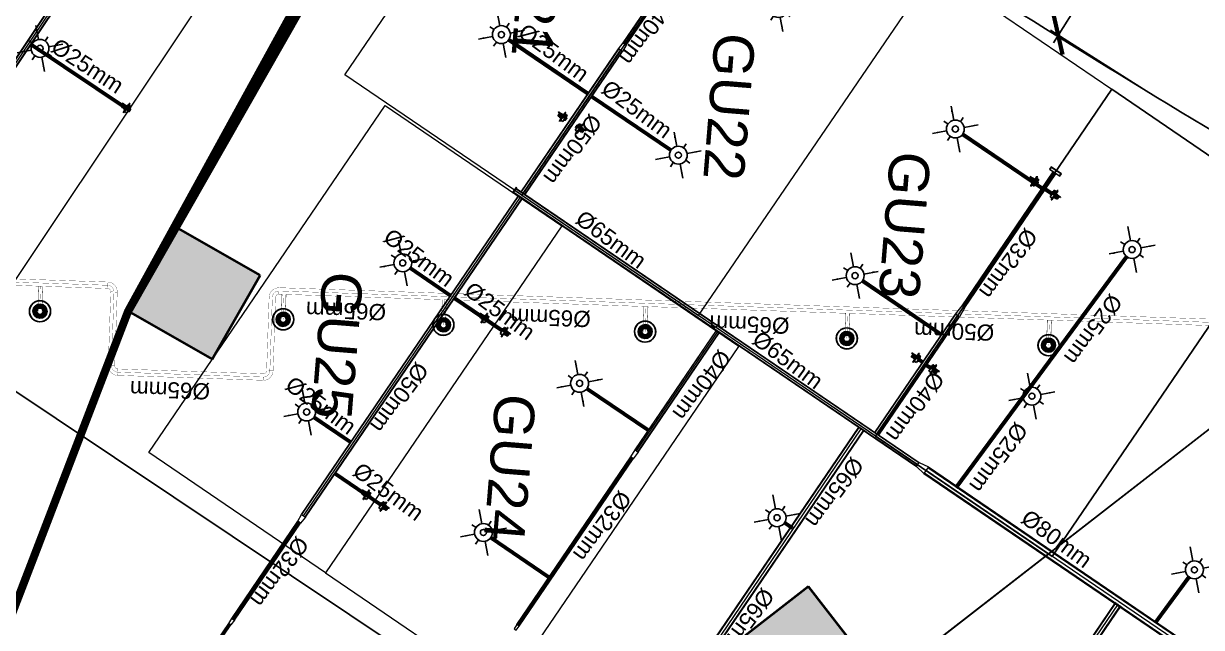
# Model space of a CAD drawing. Header units: inches. Extents: x 257070 to 799932, y -17980 to 269260.
# Drawn here: x 346258 to 360849, y 170587 to 178067 of the extents above; entities that cross this region are included whole.
import ezdxf

# ---------------------------------------------------------------- set-up
doc = ezdxf.new("R2010")
doc.units = ezdxf.units.IN
doc.header["$MEASUREMENT"] = 0
doc.header["$PDMODE"] = 99
doc.header["$PDSIZE"] = 100
for name, color, linetype, lineweight in [('0-AES-DIM', 7, 'Continuous', 5), ('0-AES-F-SPRINKLER PIPE', 10, 'Continuous', 15), ('0-aes-FF-Sprinkler Header', 5, 'Continuous', 0), ('07--DIM-2', 2, 'Continuous', 25), ('E--CONCRETE-4', 4, 'Continuous', 40), ('E--CONCRETE-SHADE', 253, 'Continuous', 20)]:
    doc.layers.add(name, color=color, linetype=linetype, lineweight=lineweight)
for name, color, linetype in [('0-AES-F-SPRINKLER', 10, 'Continuous'), ('0-aes-ff Nozzel', 30, 'Continuous'), ('0-aes-water curtan pipe', 200, 'Continuous'), ('basement1_AP$0$A-_ROAD----_E-_-', 2, 'Continuous'), ('RETAIL', 40, 'Continuous'), ('ROAD', 8, 'Continuous')]:
    doc.layers.add(name, color=color, linetype=linetype)
doc.layers.add('CORE - G', color=7, linetype='Continuous', lineweight=9, true_color=0xf4e08b)
doc.styles.get("Standard").update_dxf_attribs({"font": 'arial.ttf'})
doc.styles.add('TEXT style 75', font='ARIALN.TTF')
doc.dimstyles.new('75', dxfattribs={"dimscale": 1.5, "dimtxt": 200, "dimasz": 113, "dimexe": 113, "dimexo": 0, "dimgap": 25, "dimtad": 0, "dimdec": 0, "dimrnd": 5, "dimzin": 0, "dimdsep": 46, "dimtxsty": 'TEXT style 75', "dimblk": 'ARCHTICK', "dimcen": 0.09, "dimdle": 113, "dimclrd": 8, "dimclre": 8, "dimclrt": 256, "dimadec": 0, "dimazin": 0, "dimtfac": 1, "dimtdec": 0, "dimtofl": 0, "dimtmove": 1, "dimatfit": 3, "dimldrblk": 'OPEN90', "dimfxl": 0, "dimtolj": 1, "dimtzin": 0, "dimarcsym": 0})
doc.dimstyles.new('ISO-25', dxfattribs={"dimtxt": 2.5, "dimasz": 2.5, "dimexe": 1.25, "dimexo": 0.625, "dimtad": 1, "dimtxsty": 'Standard', "dimcen": 2.5, "dimadec": 0, "dimazin": 0, "dimtfac": 1, "dimtmove": 0, "dimatfit": 3, "dimfxl": 1, "dimarcsym": 0})

# ---------------------------------------------------------------- blocks, each defined once
blk = doc.blocks.new('_ArchTick')
at = {"color": 0, "linetype": 'ByBlock', "const_width": 0.15}
blk.add_lwpolyline([(-0.5, -0.5), (0.5, 0.5)], dxfattribs=at)
blk = doc.blocks.new('*D262')
at = {"layer": '07--DIM-2', "color": 251, "lineweight": -2, "ltscale": 1000, "transparency": 16777216}
for p, q in [((362336, 183080), (361016, 180993)), ((363331, 182317), (362180, 183045)), ((359014, 177828), (360334, 179915)), ((360129, 177256), (358979, 177984))]:
    blk.add_line(p, q, dxfattribs=at)
at = {"layer": 'DEFPOINTS', "color": 0, "ltscale": 1000, "transparency": 16777216}
for p in [(362276, 182984), (363331, 182317, 0), (360129, 177256, 0)]:
    blk.add_point(p, dxfattribs=at)
at = {"layer": '07--DIM-2', "color": 251, "lineweight": -2, "ltscale": 1000, "transparency": 16777216, "xscale": 350, "yscale": 350, "zscale": 350}
for p, rotation in [((362276, 182984), 57.68127634210262), ((359074, 177924), 237.6812763421026)]:
    blk.add_blockref('_ArchTick', p, dxfattribs=dict(at, rotation=rotation))
at = {"layer": '07--DIM-2', "ltscale": 1000, "transparency": 16777216, "insert": (360675, 180454), "char_height": 500, "attachment_point": 5, "rotation": 240, "style": 'TEXT style 75'}
blk.add_mtext('\\A1;6000', dxfattribs=at)
blk = doc.blocks.new('_Open90')
at = {"color": 0, "linetype": 'ByBlock', "lineweight": -2}
for p, q in [((-0.5, 0.5), (0, 0)), ((0, 0), (-1, 0)), ((0, 0), (-0.5, -0.5))]:
    blk.add_line(p, q, dxfattribs=at)
blk = doc.blocks.new('A$C3CA070F1')
at = {"layer": '0-AES-F-SPRINKLER'}
h = blk.add_hatch(dxfattribs=at)
h.set_pattern_fill('ANSI31', color=3, scale=0.196883, angle=-34.2335, style=0)
h.set_pattern_definition([(100.766483, (49937.1607, 174049.7081), (1.474466316, 0.280375668), [])])
edge = h.paths.add_edge_path()
edge.add_line((-1, 85), (-1, 84))
edge.add_line((-1, 84), (-6, 84))
edge.add_ellipse((-7, 82), major_axis=(-1.42, -0.27), ratio=1, start_angle=257, end_angle=315)
edge.add_line((-8, 83), (-15, 72))
edge.add_ellipse((-12, 70), major_axis=(-4.25, -0.81), ratio=1, start_angle=-45, end_angle=45)
edge.add_line((-14, 66), (14, 47))
edge.add_line((14, 47), (13, 46))
edge.add_line((13, 46), (-15, 65))
edge.add_ellipse((-12, 70), major_axis=(-5.52, -1.05), ratio=1, start_angle=-45, end_angle=45, ccw=False)
edge.add_line((-16, 73), (-9, 84))
edge.add_ellipse((-7, 82), major_axis=(-2.69, -0.51), ratio=1, start_angle=257, end_angle=315, ccw=False)
edge.add_line((-6, 85), (-1, 85))
h = blk.add_hatch(dxfattribs=at)
h.set_pattern_fill('ANSI31', color=3, scale=0.196883, angle=-124.2335, style=0)
h.set_pattern_definition([(190.766483, (49937.1607, 174049.7081), (-0.280375668, 1.474466316), [])])
edge = h.paths.add_edge_path()
edge.add_line((-1, 54), (7, 48))
edge.add_line((7, 48), (8, 49))
edge.add_line((8, 49), (0, 55))
edge.add_ellipse((-2, 52), major_axis=(-0.69, 3.63), ratio=1, start_angle=315, end_angle=405)
edge.add_line((-6, 54), (-14, 41))
edge.add_ellipse((-11, 39), major_axis=(-0.69, 3.63), ratio=1, start_angle=45, end_angle=135)
edge.add_line((-13, 36), (-9, 33))
edge.add_ellipse((-10, 32), major_axis=(-0.27, 1.42), ratio=1, start_angle=225, end_angle=315, ccw=False)
edge.add_line((-9, 31), (-10, 30))
edge.add_line((-10, 30), (-8, 29))
edge.add_line((-8, 29), (-7, 30))
edge.add_ellipse((-10, 32), major_axis=(-3.3, -0.63), ratio=1, start_angle=135, end_angle=225)
edge.add_line((-8, 35), (-12, 38))
edge.add_ellipse((-11, 39), major_axis=(-1.75, -0.33), ratio=1, start_angle=-45, end_angle=45, ccw=False)
edge.add_line((-13, 40), (-4, 53))
edge.add_ellipse((-2, 52), major_axis=(-1.75, -0.33), ratio=1, start_angle=225, end_angle=315, ccw=False)
at = {"layer": '0-AES-F-SPRINKLER', "color": 3}
for p, q in [((-98, 39), (-97, 43)), ((-98, 38), (-98, 39)), ((-98, 39), (-98, 39)), ((-98, 39), (-98, 39)), ((-98, 37), (-98, 38)), ((-98, 38), (-98, 38)), ((-98, 38), (-98, 38)), ((-98, 38), (-98, 38)), ((-98, 38), (-98, 38)), ((-98, 38), (-98, 38)), ((-98, 38), (-98, 38)), ((-98, 38), (-98, 38)), ((-98, 38), (-98, 38)), ((-98, 38), (-98, 38)), ((-96, 37), (-98, 37)), ((-98, 37), (-98, 37)), ((-98, 37), (-98, 37)), ((-98, 37), (-98, 37)), ((-98, 37), (-98, 37)), ((-98, 37), (-98, 37)), ((-98, 37), (-98, 37)), ((-98, 37), (-98, 37)), ((-98, 37), (-98, 37)), ((-98, 37), (-98, 37)), ((-98, 37), (-98, 37)), ((-98, 37), (-98, 37)), ((-98, 37), (-98, 37)), ((-98, 37), (-98, 37)), ((-98, 37), (-98, 37)), ((-98, 37), (-98, 37)), ((-98, 37), (-98, 37)), ((-97, 37), (-98, 37)), ((-98, 37), (-98, 37)), ((-98, 37), (-98, 37)), ((-98, 37), (-98, 37)), ((-98, 37), (-98, 37)), ((-98, 37), (-98, 37)), ((-98, 37), (-98, 37)), ((-98, 37), (-98, 37)), ((-98, 37), (-98, 37)), ((-98, 37), (-98, 37)), ((-98, 37), (-98, 37)), ((-98, 37), (-98, 37)), ((-98, 37), (-98, 37)), ((-98, 37), (-98, 37)), ((-97, 45), (-79, 71)), ((-96, 40), (-97, 40)), ((-97, 40), (-97, 40)), ((-97, 40), (-97, 40)), ((-97, 40), (-97, 39)), ((-97, 39), (-97, 39)), ((-97, 39), (-97, 39)), ((-97, 39), (-97, 39)), ((-97, 39), (-97, 39)), ((-97, 39), (-97, 39)), ((-97, 39), (-97, 39)), ((-97, 39), (-97, 39)), ((-97, 39), (-97, 38)), ((-97, 38), (-97, 38)), ((-97, 38), (-97, 38)), ((-97, 38), (-97, 38)), ((-97, 38), (-97, 38)), ((-97, 38), (-97, 38)), ((-97, 38), (-97, 38)), ((-97, 38), (-97, 38)), ((-97, 38), (-97, 38)), ((-97, 38), (-97, 38)), ((-97, 38), (-97, 38)), ((-97, 38), (-97, 37)), ((-97, 37), (-97, 37)), ((-97, 37), (-97, 37)), ((-97, 37), (-97, 37)), ((-95, 46), (-96, 42)), ((-96, 42), (-96, 42)), ((-96, 42), (-96, 41)), ((-96, 41), (-96, 41)), ((-96, 41), (-96, 41)), ((-96, 41), (-96, 41)), ((-96, 41), (-96, 41)), ((-96, 41), (-96, 41)), ((-96, 41), (-96, 41)), ((-96, 41), (-96, 41)), ((-96, 41), (-96, 41)), ((-96, 41), (-96, 40)), ((-96, 40), (-96, 40)), ((-96, 40), (-96, 40)), ((-96, 40), (-96, 40)), ((-96, 40), (-96, 40)), ((-95, 37), (-96, 37)), ((-96, 37), (-96, 37)), ((-96, 37), (-96, 37)), ((-96, 37), (-96, 37)), ((-96, 37), (-96, 37)), ((-94, 38), (-95, 38)), ((-95, 38), (-95, 38)), ((-95, 38), (-95, 38)), ((-95, 38), (-95, 38)), ((-95, 38), (-95, 38)), ((-95, 38), (-95, 38)), ((-95, 38), (-95, 38)), ((-95, 38), (-95, 38)), ((-95, 38), (-95, 38)), ((-95, 38), (-95, 37)), ((-95, 37), (-95, 37)), ((-95, 37), (-95, 37)), ((-95, 37), (-95, 37)), ((-95, 37), (-95, 37)), ((-95, 37), (-95, 37)), ((-95, 37), (-95, 37)), ((-95, 37), (-95, 37)), ((-95, 37), (-95, 37)), ((-95, 37), (-95, 37)), ((-95, 37), (-95, 37)), ((-95, 37), (-95, 37)), ((-95, 37), (-95, 37)), ((-95, 37), (-95, 37)), ((-95, 37), (-95, 37)), ((-95, 37), (-95, 37)), ((-95, 37), (-95, 37)), ((-94, 88), (-93, 90)), ((-72, 73), (-94, 88)), ((-94, 43), (-94, 48)), ((-93, 43), (-94, 43)), ((-94, 43), (-94, 43)), ((-94, 43), (-94, 43)), ((-94, 43), (-94, 43)), ((-94, 43), (-94, 43)), ((-94, 43), (-94, 41)), ((-94, 43), (-94, 43)), ((-94, 43), (-94, 43)), ((-94, 43), (-94, 43)), ((-94, 43), (-94, 43)), ((-94, 43), (-94, 43)), ((-94, 43), (-94, 43)), ((-94, 43), (-94, 43)), ((-94, 43), (-94, 43)), ((-94, 43), (-94, 43)), ((-94, 43), (-94, 43)), ((-94, 43), (-94, 43)), ((-94, 41), (-94, 41)), ((-94, 41), (-94, 41)), ((-94, 41), (-94, 41)), ((-94, 41), (-94, 41)), ((-94, 41), (-94, 41)), ((-94, 41), (-94, 41)), ((-94, 41), (-94, 41)), ((-94, 41), (-94, 40)), ((-94, 40), (-94, 40)), ((-94, 40), (-94, 40)), ((-94, 40), (-94, 40)), ((-94, 40), (-94, 40)), ((-94, 40), (-94, 40)), ((-94, 40), (-94, 40)), ((-94, 40), (-94, 40)), ((-94, 40), (-94, 39)), ((-94, 39), (-94, 39)), ((-94, 39), (-94, 39)), ((-94, 39), (-94, 39)), ((-94, 39), (-94, 39)), ((-94, 39), (-94, 39)), ((-94, 39), (-94, 39)), ((-94, 39), (-94, 39)), ((-94, 39), (-94, 38)), ((-93, 90), (-59, 67)), ((-93, 47), (-93, 49)), ((-91, 47), (-93, 43)), ((-93, 46), (-93, 47)), ((-92, 46), (-93, 46)), ((-93, 46), (-93, 46)), ((-93, 46), (-93, 46)), ((-93, 46), (-93, 46)), ((-93, 46), (-93, 46)), ((-93, 46), (-93, 46)), ((-93, 46), (-93, 46)), ((-93, 46), (-93, 46)), ((-93, 46), (-93, 46)), ((-93, 46), (-93, 46)), ((-93, 46), (-93, 46)), ((-93, 46), (-93, 46)), ((-93, 46), (-93, 46)), ((-93, 46), (-93, 46)), ((-93, 46), (-93, 46)), ((-93, 46), (-93, 46)), ((-93, 46), (-93, 46)), ((-93, 46), (-93, 46)), ((-93, 46), (-93, 46)), ((-93, 46), (-93, 46)), ((-91, 42), (-93, 43)), ((-93, 43), (-93, 43)), ((-93, 43), (-93, 43)), ((-93, 43), (-93, 43)), ((-93, 43), (-93, 43)), ((-93, 43), (-93, 43)), ((-93, 43), (-93, 43)), ((-93, 43), (-93, 43)), ((-93, 43), (-93, 43)), ((-93, 43), (-93, 43)), ((-93, 43), (-93, 43)), ((-93, 43), (-93, 43)), ((-93, 43), (-93, 43)), ((-93, 43), (-93, 43)), ((-93, 43), (-93, 43)), ((-93, 43), (-93, 43)), ((-93, 43), (-93, 43)), ((-93, 43), (-93, 43)), ((-93, 43), (-93, 43)), ((-93, 43), (-93, 43)), ((-93, 43), (-93, 43)), ((-93, 43), (-93, 43)), ((-93, 43), (-93, 43)), ((-85, 66), (-92, 55)), ((-90, 50), (-92, 46)), ((-92, 46), (-92, 46)), ((-92, 46), (-92, 46)), ((-92, 46), (-92, 46)), ((-92, 46), (-92, 46)), ((-92, 46), (-92, 46)), ((-90, 47), (-91, 47)), ((-90, 43), (-91, 42)), ((-91, 42), (-91, 42)), ((-91, 42), (-91, 42)), ((-91, 42), (-91, 42)), ((-91, 42), (-91, 42)), ((-91, 42), (-91, 42)), ((-91, 42), (-91, 42)), ((-91, 42), (-91, 42)), ((-91, 42), (-91, 42)), ((-91, 42), (-91, 42)), ((-91, 42), (-91, 42)), ((-91, 42), (-91, 42)), ((-91, 42), (-91, 42)), ((-91, 42), (-91, 42)), ((-91, 42), (-91, 42)), ((-91, 42), (-91, 42)), ((-88, 57), (-90, 49)), ((-89, 54), (-90, 51)), ((-90, 50), (-90, 50)), ((-88, 47), (-90, 43)), ((-90, 47), (-88, 47)), ((-90, 43), (-90, 43)), ((-90, 43), (-90, 43)), ((-90, 43), (-90, 43)), ((-89, 55), (-89, 55)), ((-88, 46), (-88, 47)), ((-87, 59), (-87, 59)), ((-87, 59), (-87, 59)), ((-86, 57), (-87, 49)), ((-87, 49), (-83, 28)), ((-85, 58), (-85, 58)), ((-77, 43), (-85, 49)), ((-83, 28), (-60, 9)), ((-77, 70), (-82, 63)), ((-80, 66), (-82, 67)), ((-45, 31), (-81, -23)), ((-78, 63), (-80, 65)), ((-79, 71), (-77, 70)), ((-71, 26), (-79, 31)), ((-57, 13), (-79, 28)), ((-70, 64), (-78, 63)), ((-78, -29), (-40, 27)), ((-69, 55), (-75, 59)), ((-66, 54), (-74, 42)), ((-74, 42), (-71, 26)), ((-73, 44), (-71, 43)), ((-69, 47), (-72, 43)), ((-71, 43), (-70, 43)), ((-71, 26), (-55, 15)), ((-70, 43), (-66, 49)), ((-66, 50), (-68, 52)), ((-61, 65), (-67, 69)), ((-62, 66), (-67, 65)), ((-50, 57), (-66, 54)), ((-66, 49), (-66, 50)), ((-47, 28), (-63, 40)), ((-59, 67), (-61, 65)), ((-57, 67), (-60, 66)), ((-60, 44), (-42, 32)), ((-50, 57), (-58, 62)), ((-19, 46), (-57, 67)), ((-17, 37), (-55, 63)), ((-29, 42), (-50, 57)), ((-13, 9), (-45, 31)), ((-36, 42), (-44, 30)), ((-43, 33), (-35, 46)), ((-39, -30), (-13, 9)), ((-37, 25), (-28, 38)), ((-35, 41), (-36, 42)), ((-32, 32), (-35, 39)), ((-30, 52), (-16, 73)), ((-29, 20), (-17, 37)), ((-28, 38), (-26, 40)), ((-21, 32), (-28, 37)), ((-23, 16), (-12, 33)), ((-1, 26), (-23, -9)), ((-22, 15), (-12, 31)), ((-9, 32), (-21, 14)), ((2, 24), (-20, -11)), ((-20, -8), (-1, 22)), ((-17, 37), (-19, 46)), ((-19, 13), (-10, 29)), ((-7, 30), (-18, 12)), ((-17, 37), (-17, 37)), ((4, 22), (-17, -13)), ((-17, -10), (1, 20)), ((-16, 73), (-9, 84)), ((-16, 11), (-7, 27)), ((-8, 83), (-15, 72)), ((13, 46), (-15, 65)), ((-4, 28), (-15, 10)), ((-1, 84), (-14, 66)), ((-14, 66), (14, 47)), ((-6, 54), (-14, 41)), ((-12, 33), (-14, 33)), ((-14, -15), (7, 20)), ((-14, -12), (4, 18)), ((-13, 40), (-4, 53)), ((-13, 36), (-9, 33)), ((-13, 9), (-4, 24)), ((-2, 34), (-12, 41)), ((-8, 35), (-12, 38)), ((-12, 31), (-12, 33)), ((-9, 32), (-12, 31)), ((7, 16), (-11, -13)), ((-10, 29), (-9, 32)), ((-9, 31), (-10, 30)), ((-7, 30), (-10, 29)), ((-10, 30), (-8, 29)), ((9, 17), (-10, -14)), ((-9, -13), (9, 13)), ((-8, 29), (-7, 30)), ((8, 49), (-7, 27)), ((-7, 27), (-7, 30)), ((-4, 28), (-7, 27)), ((-6, 85), (-1, 85)), ((-1, 84), (-6, 84)), ((5, 44), (-5, 51)), ((-4, 24), (-4, 28)), ((-1, 26), (-4, 24)), ((-1, 85), (-1, 84)), ((-1, 54), (7, 48)), ((13, 46), (-1, 25)), ((-1, 22), (-1, 26)), ((2, 24), (-1, 22)), ((8, 49), (0, 55)), ((1, 20), (2, 24)), ((4, 22), (1, 20)), ((4, 18), (4, 22)), ((7, 20), (4, 18)), ((7, 48), (8, 49)), ((7, 16), (7, 20)), ((9, 17), (7, 16)), ((9, 15), (9, 17)), ((14, 47), (13, 46)), ((-82, -25), (-80, -30)), ((-80, -30), (-78, -29)), ((-66, -11), (-39, -30)), ((-23, -7), (-23, -9)), ((-23, -9), (-20, -8)), ((-20, -8), (-20, -11)), ((-20, -11), (-17, -10)), ((-17, -10), (-17, -13)), ((-17, -13), (-14, -12)), ((-14, -12), (-14, -15)), ((-14, -15), (-11, -13)), ((-11, -13), (-11, -14)), ((-11, -14), (-11, -14))]:
    blk.add_line(p, q, dxfattribs=at)
for centre, major_axis, start_param, end_param in [((-95, 43), (-0.41, 2.13), 0.784914, 1.034983), ((-95, 43), (-2.74, -0.52), -0.560204, -0.324923), ((-93, 46), (-0.51, 2.68), 0.787914, 1.247507), ((-93, 48), (-1.75, -0.33), -0.775969, -0.160442), ((-91, 54), (-0.29, 1.52), 0.785398, 2.356194), ((-92, 49), (-0.33, 1.74), 0.791774, 1.412986), ((-89, 55), (-0.103, 0.54), 0.916881, 1.969618), ((-93, 51), (-3.09, -0.59), 2.526084, 2.789089), ((-95, 50), (-5.72, -1.09), 2.374727, 2.798549), ((-91, 55), (-0.33, 1.74), 4.197625, 4.773282), ((-84, 57), (-3.79, -0.72), -0.784768, -0.363877), ((-93, 50), (-5.72, -1.09), 2.377207, 2.798549), ((-80, 54), (-1.57, 8.26), 0.010205, 0.785398), ((-84, 56), (-0.35, 1.85), 0.785501, 1.132999), ((-83, 65), (-1.52, -0.29), 3.926991, 5.497787), ((-80, 54), (-5.9, -1.12), 4.155645, 5.497787), ((-80, 54), (-8.26, -1.57), 4.155621, 4.722594), ((-75, 68), (-8.26, -1.57), 1.014052, 3.151797), ((-75, 63), (-2.79, -0.53), -0.113999, 0.093951), ((-75, 68), (-1.12, 5.9), 2.584882, 5.497787), ((-75, 46), (-0.53, 2.79), 2.356194, 3.926991), ((-75, 68), (-1.57, 8.26), 4.722594, 5.497787), ((-70, 53), (-2.79, -0.53), 2.356194, 3.926991), ((-65, 44), (-3.72, -0.71), -0.403281, 1.321745), ((-65, 44), (-0.71, 3.72), 4.96144, 6.686466), ((-65, 37), (-0.56, 2.96), 5.497794, 6.034125), ((-59, 47), (-2.96, -0.56), 0.24906, 0.785391), ((-60, 60), (-2.83, -0.54), 3.926991, 4.712389), ((-33, 40), (-0.45, 2.36), 0.803442, 1.867502), ((-30, 39), (-2.79, -0.53), 2.356194, 3.926991), ((-24, 39), (-0.53, 2.79), 5.497787, 7.068583), ((-12, 70), (-5.52, -1.05), -0.785398, 0.785398), ((-15, 35), (-0.54, 2.83), 0.785398, 3.403392), ((-12, 70), (-4.25, -0.81), -0.785398, 0.785398), ((-11, 39), (-0.69, 3.63), 0.785398, 2.356194), ((-11, 39), (-1.75, -0.33), -0.785398, 0.785398), ((-7, 82), (-2.69, -0.51), 4.485496, 5.497787), ((-10, 32), (-0.27, 1.42), 3.926991, 5.497787), ((-7, 82), (-1.42, -0.27), 4.485496, 5.497787), ((-10, 32), (-3.3, -0.63), 2.356194, 3.926991), ((-2, 52), (-0.69, 3.63), 5.497787, 7.068583), ((-2, 52), (-1.75, -0.33), 3.926991, 5.497787), ((6, 14), (-0.54, 2.83), 3.926991, 4.712389), ((-79, -24), (-0.51, 2.69), 0.785398, 1.797689), ((-11, -11), (-2.83, -0.54), 1.570796, 2.356194)]:
    blk.add_ellipse(centre, major_axis=major_axis, ratio=1, start_param=start_param, end_param=end_param, dxfattribs=at)
at = {"layer": '0-AES-F-SPRINKLER', "color": 3, "extrusion": (0, 0, -1)}
for centre, major_axis, start_param, end_param in [((-86, 47), (-0.53, 2.79), -0.113999, 0.785398), ((-77, 34), (-0.54, 2.83), 3.926991, 4.712389)]:
    blk.add_ellipse(centre, major_axis=major_axis, ratio=1, start_param=start_param, end_param=end_param, dxfattribs=at)
blk = doc.blocks.new('*U701')
at = {"layer": '0-aes-FF-Sprinkler Header', "color": 1, "const_width": 5}
for points in [[(12087231, -3664419), (12087541, -3664419)], [(12087231, -3664469), (12087541, -3664469)]]:
    blk.add_lwpolyline(points, dxfattribs=at)
at = {"layer": '0-aes-FF-Sprinkler Header', "color": 8, "const_width": 2}
blk.add_lwpolyline([(12087231, -3664444), (12087541, -3664444)], dxfattribs=at)
blk = doc.blocks.new('Nozzel')
at = {"transparency": 33554585}
h = blk.add_hatch(color=30, dxfattribs=at)
h.dxf.hatch_style = 1
edge = h.paths.add_edge_path()
edge.add_ellipse((-1664094, 224269), major_axis=(0.9, 87), ratio=1, start_angle=0, end_angle=360)
edge = h.paths.add_edge_path(flags=16)
edge.add_arc((-1664094, 224269), 40, 0, 360)
blk.add_circle((-1664094, 224269), 40)
at = {"layer": '0-AES-F-SPRINKLER', "color": 13}
blk.add_circle((-1664094, 224269), 131, dxfattribs=at)
for major_axis, start_param, end_param in [((1, 130), 1.575618, 7.858803), ((0.9, 87), 1.580914353715009, 7.864099660894595)]:
    blk.add_ellipse((-1664094, 224269), major_axis=major_axis, ratio=1, start_param=start_param, end_param=end_param, dxfattribs=at)
at = {"layer": '0-AES-F-SPRINKLER PIPE', "lineweight": 30, "rotation": 180}
blk.add_blockref('*U701', (10423137, -3440175), dxfattribs=at)
blk = doc.blocks.new('*U714')
at = {"layer": '0-AES-F-SPRINKLER PIPE', "color": 200, "lineweight": 30, "const_width": 2.67}
for points in [[(-1770300, 101002), (-1770300, 58213)], [(-1770220, 101002), (-1770220, 58213)]]:
    blk.add_lwpolyline(points, dxfattribs=at)
at = {"layer": '0-AES-F-SPRINKLER PIPE', "color": 252, "lineweight": 30, "const_width": 2.67}
blk.add_lwpolyline([(-1770260, 101002), (-1770260, 58213)], dxfattribs=at)
blk = doc.blocks.new('*U703')
at = {"layer": '0-AES-F-SPRINKLER PIPE', "color": 200, "lineweight": 30, "const_width": 2.67}
for points in [[(-1770300, 103034), (-1770300, 101229)], [(-1770220, 103034), (-1770220, 101229)]]:
    blk.add_lwpolyline(points, dxfattribs=at)
at = {"layer": '0-AES-F-SPRINKLER PIPE', "color": 252, "lineweight": 30, "const_width": 2.67}
blk.add_lwpolyline([(-1770260, 103034), (-1770260, 101229)], dxfattribs=at)
blk = doc.blocks.new('*U716')
at = {"layer": '0-AES-F-SPRINKLER PIPE', "color": 200, "lineweight": 30, "const_width": 2.67}
for points in [[(-1770300, 102141), (-1770300, 101230)], [(-1770220, 102141), (-1770220, 101230)]]:
    blk.add_lwpolyline(points, dxfattribs=at)
at = {"layer": '0-AES-F-SPRINKLER PIPE', "color": 252, "lineweight": 30, "const_width": 2.67}
blk.add_lwpolyline([(-1770260, 102141), (-1770260, 101230)], dxfattribs=at)
blk = doc.blocks.new('A$C3B671B2F')
at = {"layer": '0-AES-F-SPRINKLER PIPE', "color": 200, "lineweight": 30, "const_width": 2.67}
for points in [[(1, 1, -0.414214), (121, 121, -0.414214)], [(81, 1, -0.414214), (121, 41, -0.414214)]]:
    blk.add_lwpolyline(points, format="xyb", dxfattribs=at)
for points in [[(81, 1), (1, 1)], [(121, 41), (121, 121)]]:
    blk.add_lwpolyline(points, dxfattribs=at)
at = {"layer": '0-AES-F-SPRINKLER PIPE', "color": 252, "lineweight": 30, "const_width": 2.67}
blk.add_lwpolyline([(41, 1, -0.414214), (121, 81)], format="xyb", dxfattribs=at)
blk = doc.blocks.new('*U715')
at = {"layer": '0-AES-F-SPRINKLER PIPE', "color": 200, "lineweight": 30, "const_width": 2.67}
for points in [[(-1770300, 102141), (-1770300, 101230)], [(-1770220, 102141), (-1770220, 101230)]]:
    blk.add_lwpolyline(points, dxfattribs=at)
at = {"layer": '0-AES-F-SPRINKLER PIPE', "color": 252, "lineweight": 30, "const_width": 2.67}
blk.add_lwpolyline([(-1770260, 102141), (-1770260, 101230)], dxfattribs=at)
blk = doc.blocks.new('*U717')
at = {"layer": '0-AES-F-SPRINKLER PIPE', "color": 200, "lineweight": 30, "const_width": 2.67}
for points in [[(-1770300, 113434), (-1770300, 101229)], [(-1770220, 113434), (-1770220, 101229)]]:
    blk.add_lwpolyline(points, dxfattribs=at)
at = {"layer": '0-AES-F-SPRINKLER PIPE', "color": 252, "lineweight": 30, "const_width": 2.67}
blk.add_lwpolyline([(-1770260, 113434), (-1770260, 101229)], dxfattribs=at)
blk = doc.blocks.new('*U603')
at = {"layer": '0-AES-F-SPRINKLER'}
for p, q in [((171672, 56809), (171672, 56871)), ((171562, 56699), (171500, 56699)), ((171783, 56699), (171845, 56699)), ((171672, 56588), (171672, 56526))]:
    blk.add_line(p, q, dxfattribs=at)
for radius in [111, 37.8]:
    blk.add_circle((171672, 56699), radius, dxfattribs=at)
at = {"layer": '0-AES-F-SPRINKLER PIPE'}
for points, override in [([(171468, 56903), (171594, 56777)], {"dimasz": 70, "dimtad": 0, "dimfxl": 13, "dimarcsym": 1}), ([(171877, 56903), (171751, 56777)], {"dimasz": 70, "dimtad": 0, "dimfxl": 13, "dimarcsym": 1}), ([(171468, 56494), (171594, 56620)], {"dimasz": 70, "dimtad": 0, "dimfxl": 13, "dimarcsym": 1}), ([(171877, 56494), (171751, 56620)], {"dimasz": 70, "dimgap": 0.625, "dimtad": 0, "dimfxl": 13, "dimarcsym": 1})]:
    blk.add_leader(points, dimstyle='ISO-25', override=override, dxfattribs=at)

msp = doc.modelspace()

# ---------------------------------------------------------------- hatches: boundary and pattern name
at = {"layer": 'E--CONCRETE-SHADE', "ltscale": 3.5}
h = msp.add_hatch(color=8, dxfattribs=at)
h.dxf.hatch_style = 1
h.paths.add_polyline_path([(349190.3, 174952.3), (348147.8, 175546.6), (347553.5, 174504), (348596.1, 173909.8)])
h = msp.add_hatch(color=8, dxfattribs=at)
h.dxf.hatch_style = 1
h.paths.add_polyline_path([(333250.8, 174303.4), (332765.6, 174656.3), (332412.7, 174171), (332898, 173818.1)])
h.paths.add_polyline_path([(338866.6, 169691.2), (339203.4, 170187.8), (338706.8, 170524.6), (338370.1, 170028)])
h.paths.add_polyline_path([(338208.3, 163077.8), (338105.9, 162486.6), (338697.1, 162384.2), (338799.5, 162975.3)])
h.paths.add_polyline_path([(343761.2, 167221.9), (343415.7, 166556.2), (344081.3, 166210.7), (344426.9, 166876.3)])
h.paths.add_polyline_path([(346257.3, 161682.8), (345666.1, 161785.3), (345563.6, 161194.1), (346154.8, 161091.6)])
h.paths.add_polyline_path([(355770.6, 169412.1), (356718.6, 170147.9), (355982.8, 171095.8), (355034.9, 170360.1)])

# ---------------------------------------------------------------- linework, layer by layer
at = {"layer": '0-AES-F-SPRINKLER', "color": 7, "const_width": 100, "elevation": 0}
for points in [[(309531.8, 208392.2), (318854.6, 185288.9), (344779.7, 167275.5), (347553.5, 174504), (359540.7, 196335.9), (363236.5, 201817), (370096.8, 207259.5), (370288.2, 210509.8), (355001.3, 211860.8), (319581.7, 213946.6), (316332, 213687.2), (316109.1, 210945.8)], [(370096.7, 207259.6), (363236.5, 201817), (359449.1, 196200.1), (352039.6, 182374.4), (347553.5, 174504), (344762, 167229.2), (346955.5, 165763.5), (339920, 152557.2), (360337.5, 149227.9), (382659.8, 145585.9), (383066.2, 145437.7), (387520.1, 157203.6), (388372.8, 166752.9), (392381.6, 173694.5), (387307.1, 192740.3), (379435.8, 200574.2), (375023.6, 204438.1)]]:
    msp.add_lwpolyline(points, close=True, dxfattribs=at)
at = {"layer": '0-AES-F-SPRINKLER PIPE', "ltscale": 1000}
for p, q in [((353684.7, 177828.6, 0), (354602.8, 179177.7, 0)), ((353688, 177826.3, 0), (354606.1, 179175.5, 0)), ((353704.6, 177815.1, 0), (354622.6, 179164.2, 0)), ((353721.1, 177803.8, 0), (354639.1, 179153, 0)), ((353724.4, 177801.6, 0), (354642.5, 179150.7, 0)), ((352422.7, 175984.6, 0), (353626.3, 177753.4, 0)), ((352426.9, 175981.8, 0), (353630.4, 177750.6, 0)), ((352447.5, 175967.7, 0), (353651.1, 177736.5, 0)), ((352468.2, 175953.7, 0), (353671.8, 177722.4, 0)), ((352472.3, 175950.8, 0), (353675.9, 177719.6, 0)), ((357884.3, 174570.1, 0), (359013.2, 176229.2, 0)), ((357886.7, 174568.5, 0), (359015.6, 176227.5, 0)), ((357900, 174559.5, 0), (359028.9, 176218.5, 0)), ((357913.2, 174550.5, 0), (359042.1, 176209.5, 0)), ((357915.7, 174548.8, 0), (359044.6, 176207.8, 0)), ((352329.7, 175975.3, 0), (357319.3, 172580.1, 0)), ((352332.5, 175979.5, 0), (357322.1, 172584.3, 0)), ((352346.6, 176000.1, 0), (357336.2, 172604.9, 0)), ((352360.6, 176020.8, 0), (357350.2, 172625.6, 0)), ((352363.4, 176024.9, 0), (357353, 172629.8, 0)), ((349702.8, 171987.4, 0), (352389, 175935, 0)), ((349707, 171984.6, 0), (352393.1, 175932.2, 0)), ((349727.6, 171970.5, 0), (352413.8, 175918.1, 0)), ((349748.3, 171956.5, 0), (352434.5, 175904.1, 0)), ((349752.4, 171953.6, 0), (352438.6, 175901.2, 0)), ((356804.6, 173003, 0), (357802.1, 174468.9, 0)), ((356808.7, 173000.2, 0), (357806.2, 174466.1, 0)), ((356836.9, 172997.2, 0), (357826.9, 174452, 0)), ((356850, 172972, 0), (357847.5, 174438, 0)), ((356854.2, 172969.2, 0), (357851.7, 174435.1, 0)), ((353832.6, 172786.6, 0), (354840.1, 174267.1, 0)), ((353835.9, 172784.3, 0), (354843.4, 174264.9, 0)), ((353852.4, 172773, 0), (354859.9, 174253.6, 0)), ((353869, 172761.8, 0), (354876.5, 174242.4, 0)), ((353872.3, 172759.5, 0), (354879.8, 174240.1, 0)), ((353228.1, 173535.5, 0), (353989.6, 173017.3, 0)), ((353230.1, 173537.8, 0), (353991.3, 173019.8, 0)), ((353237.7, 173547.7, 0), (353998.4, 173030.1, 0)), ((353244.2, 173558.5, 0), (354005.4, 173040.5, 0)), ((353245.5, 173561.1, 0), (354007.1, 173043, 0)), ((353963.8, 169187.4, 0), (356603.7, 173067.1, 0)), ((353968.7, 169184, 0), (356608.7, 173063.7, 0)), ((353995.6, 169165.7, 0), (356635.5, 173045.4, 0)), ((354022.5, 169147.5, 0), (356662.4, 173027.1, 0)), ((354027.4, 169144.1, 0), (356667.4, 173023.8, 0)), ((352367.3, 170624.2, 0), (353778.9, 172698.7, 0)), ((352369.8, 170622.5, 0), (353781.3, 172697, 0)), ((352383, 170613.5, 0), (353794.6, 172688, 0)), ((352396.2, 170604.5, 0), (353807.8, 172679, 0)), ((352398.7, 170602.8, 0), (353810.3, 172677.3, 0)), ((357411.7, 172495.5, 0), (371037.1, 163224, 0)), ((357416.2, 172502.1, 0), (371041.6, 163230.6, 0)), ((357438.7, 172535.2, 0), (371064.2, 163263.7, 0)), ((357461.2, 172568.2, 0), (371086.7, 163296.7, 0)), ((357465.7, 172574.8, 0), (371091.2, 163303.4, 0)), ((348839.9, 170699.6, 0), (349657.6, 171901.4, 0)), ((348842.3, 170697.9, 0), (349660.1, 171899.7, 0)), ((348855.6, 170688.9, 0), (349673.3, 171890.7, 0)), ((348868.8, 170679.9, 0), (349686.5, 171881.7, 0)), ((348871.3, 170678.3, 0), (349689, 171880, 0)), ((355781, 171817.1, 0), (355684.4, 171882.9, 0)), ((355788, 171827.5, 0), (355690.8, 171893.6, 0)), ((355789.7, 171830, 0), (355692.2, 171896.3, 0)), ((355772.3, 171804.3, 0), (355674.8, 171870.7, 0)), ((355774, 171806.8, 0), (355676.8, 171872.9, 0)), ((352036.9, 171688, 0), (352753.4, 171200.5, 0)), ((352038.9, 171690.3, 0), (352755, 171203, 0)), ((352046.6, 171700.2, 0), (352762.1, 171213.3, 0)), ((352053, 171710.9, 0), (352769.1, 171223.6, 0)), ((352054.4, 171713.6, 0), (352770.8, 171226.1, 0)), ((355114.8, 164031.3, 0), (359788.6, 170899.9, 0)), ((355119.8, 164027.9, 0), (359793.6, 170896.5, 0)), ((355146.6, 164009.6, 0), (359820.4, 170878.2, 0)), ((355173.5, 163991.3, 0), (359847.3, 170860, 0)), ((355178.5, 163988, 0), (359852.3, 170856.6, 0)), ((346764, 167642.7, 0), (348800.3, 170635.2, 0)), ((346766.7, 167641.3, 0), (348802.7, 170633.5, 0)), ((346777.4, 167634.8, 0), (348813.1, 170626.5, 0)), ((346787.3, 167627.2, 0), (348823.4, 170619.5, 0)), ((346789.6, 167625.2, 0), (348825.9, 170617.8, 0))]:
    msp.add_line(p, q, dxfattribs=at)
at = {"layer": '0-AES-F-SPRINKLER PIPE', "ltscale": 1000, "elevation": 0}
for points in [[(352469.5, 187082.1), (341695.5, 170958.5)], [(352473.6, 187079.3), (341699.6, 170955.7)], [(352494.4, 187065.4), (341720.4, 170941.8)], [(352515.2, 187051.5), (341741.2, 170927.9)], [(352519.3, 187048.8), (341745.3, 170925.2)], [(352261.2, 177857.5), (353242.7, 177189.6)], [(352268.8, 177867.4), (353249.7, 177199.9)], [(352275.3, 177878.1), (353256.7, 177210.3)], [(352276.6, 177880.8), (353258.4, 177212.7)], [(346338.5, 177799), (347567, 176978.2)], [(346340.2, 177801.5), (347568.6, 176980.6)], [(346347.1, 177811.9), (347575.6, 176991)], [(346354.1, 177822.3), (347582.5, 177001.4)], [(346355.8, 177824.8), (347584.2, 177003.9)], [(352259.2, 177855.2), (353241, 177187.1)], [(353289.9, 177152.4), (354269.8, 176485.6)], [(353291.6, 177154.9), (354271.2, 176488.3)], [(353298.7, 177165.2), (354277.7, 176499)], [(353305.7, 177175.5), (354285.3, 176509)], [(353307.4, 177178), (354287.3, 176511.2)], [(357892, 176697.8), (358876.3, 176028.1)], [(357898.4, 176708.6), (358883.3, 176038.4)], [(357899.8, 176711.3), (358885, 176040.9)], [(357882.4, 176685.6), (358867.6, 176015.3)], [(357884.4, 176687.9), (358869.3, 176017.7)], [(358906.3, 176004.6), (358978.1, 175955.8)], [(358908, 176007.1), (358979.8, 175958.3)], [(358915, 176017.4), (358986.8, 175968.6)], [(358922.1, 176027.8), (358993.9, 175978.9)], [(358923.8, 176030.3), (358995.5, 175981.4)], [(357798.1, 172326.9), (359912.2, 175188.4)], [(357800.6, 172325.2), (359914.4, 175186.3)], [(357810.9, 172318.2), (359924, 175178.3)], [(357821.3, 172311.2), (359934.5, 175171.4)], [(357823.7, 172309.5), (359937.2, 175170)], [(351038.1, 175027.7), (351539.5, 174686.5)], [(351040.1, 175030), (351541.2, 174689)], [(351047.8, 175039.9), (351548.2, 174699.4)], [(351054.2, 175050.6), (351555.2, 174709.7)], [(351055.6, 175053.3), (351556.9, 174712.2)], [(356640.9, 174869.4), (357618.9, 174203.9)], [(356642.9, 174871.6), (357620.6, 174206.4)], [(356650.5, 174881.6), (357627.6, 174216.7)], [(356657, 174892.3), (357634.6, 174227)], [(356658.3, 174895), (357636.3, 174229.5)], [(351590, 174654.1), (352167.5, 174261.1)], [(351591.6, 174656.6), (352169.1, 174263.6)], [(351598.7, 174666.9), (352176.2, 174273.9)], [(351605.7, 174677.2), (352183.2, 174284.3)], [(351607.4, 174679.7), (352184.9, 174286.8)], [(357387.7, 173856.8), (357347.2, 173884.4)], [(357389.4, 173859.2), (357348.9, 173886.9)], [(357396.5, 173869.6), (357356, 173897.2)], [(357403.5, 173879.9), (357363, 173907.5)], [(357405.2, 173882.4), (357364.7, 173910)], [(357435.8, 173824), (357476.3, 173796.4)], [(357437.5, 173826.5), (357478, 173798.9)], [(357444.5, 173836.8), (357485, 173809.2)], [(357451.6, 173847.1), (357492.1, 173819.6)], [(357453.2, 173849.6), (357493.8, 173822)], [(349856.6, 173192.4), (350311.9, 172882.5)], [(349863, 173203.1), (350319, 172892.9)], [(349864.4, 173205.8), (350320.6, 172895.3)], [(349847, 173180.2), (350303.2, 172869.7)], [(349849, 173182.4), (350304.9, 172872.2)], [(350110.3, 172479.6), (350665.7, 172101.8)], [(350112, 172482.1), (350667.4, 172104.2)], [(350119.1, 172492.5), (350674.4, 172114.6)], [(350126.1, 172502.8), (350681.4, 172124.9)], [(350127.8, 172505.3), (350683.1, 172127.4)]]:
    msp.add_lwpolyline(points, dxfattribs=at)
for points in [[(353684.7, 177828.6), (353724.4, 177801.6), (353675.9, 177719.6), (353626.3, 177753.4)], [(358985.5, 176292.2), (358964.9, 176262), (359092.8, 176175), (359113.4, 176205.2)], [(358986.7, 176285.7), (358971.4, 176263.3), (359091.6, 176181.5), (359106.8, 176204)], [(352368.4, 176032.2), (352358.3, 176039), (352314.7, 175975), (352324.8, 175968.1)], [(352363.8, 176031.3), (352359.1, 176034.5), (352319.2, 175975.8), (352323.9, 175972.7)], [(357884.3, 174570.1), (357915.7, 174548.8), (357851.7, 174435.1), (357802.1, 174468.9)], [(353832.6, 172786.6), (353872.3, 172759.5), (353810.3, 172677.3), (353778.9, 172698.7)], [(357465.7, 172574.8), (357411.7, 172495.5), (357319.3, 172580.1), (357353, 172629.8)], [(349702.8, 171987.4), (349752.4, 171953.6), (349689, 171880), (349657.6, 171901.4)], [(348839.9, 170699.6), (348871.3, 170678.3), (348825.9, 170617.8), (348800.3, 170635.2)], [(352335.2, 170570.9), (352360.9, 170553.5), (352398.7, 170602.8), (352367.3, 170624.2)]]:
    msp.add_lwpolyline(points, close=True, dxfattribs=at)
at = {"layer": '0-AES-F-SPRINKLER PIPE', "ltscale": 1000}
for points in [[(360262.4, 170650.1), (360684, 171220.8)], [(360264.8, 170648.4), (360686.2, 171218.7)], [(360275.2, 170641.4), (360695.8, 171210.7)], [(360285.5, 170634.3), (360706.3, 171203.8)], [(360288, 170632.6), (360709, 171202.4)]]:
    msp.add_lwpolyline(points, dxfattribs=at)
at = {"layer": 'basement1_AP$0$A-_ROAD----_E-_-', "color": 8}
for p, q in [((330348.2, 184077, 0), (351621.2, 169862, 0)), ((362714.7, 174416.8, 0), (356694.7, 169744.4, 0))]:
    msp.add_line(p, q, dxfattribs=at)
msp.add_arc((454739.1, 332375.8, 0), 181695.3, 235.97937, 239.577452, dxfattribs=at)
at = {"layer": 'CORE - G', "color": 8, "ltscale": 25, "elevation": 0}
for points in [[(352430.7, 175942.9), (350239.8, 177433.7), (353165.1, 181732.9), (355356, 180242.1)], [(352430.7, 175942.9), (354620.2, 174450.2), (357549.4, 178746.7), (355359.9, 180239.5)], [(348407.8, 178263.4), (346204.4, 179735.8), (343315.3, 175412.2), (345518.7, 173939.8)], [(356809.8, 172957.4), (354620.2, 174450.2), (357549.4, 178746.7), (359739, 177254)], [(350737.2, 177052.2), (352927.2, 175560.1), (349999.2, 171262.8), (347809.2, 172754.9)], [(355117.2, 174067.9), (352927.2, 175560.1), (349999.2, 171262.8), (352189.1, 169770.6)]]:
    msp.add_lwpolyline(points, close=True, dxfattribs=at)
at = {"layer": 'E--CONCRETE-4', "color": 8, "ltscale": 10}
for p, q in [((348147.8, 175546.6, 0), (347553.5, 174504, 0)), ((349190.3, 174952.3, 0), (348147.8, 175546.6, 0)), ((348596.1, 173909.8, 0), (349190.3, 174952.3, 0)), ((347553.5, 174504, 0), (348596.1, 173909.8, 0)), ((355982.8, 171095.8, 0), (355034.9, 170360.1, 0)), ((356718.6, 170147.9, 0), (355982.8, 171095.8, 0))]:
    msp.add_line(p, q, dxfattribs=at)
at = {"layer": 'RETAIL', "color": 8, "elevation": 0}
msp.add_lwpolyline([(358999.4, 171464.7), (356809.8, 172957.4), (359739, 177254), (361928.6, 175761.2)], close=True, dxfattribs=at)
at = {"layer": 'ROAD', "color": 8, "elevation": 0}
msp.add_lwpolyline([(362733.5, 175697.3), (362856.1, 175539.3, -0.4142136), (362714.7, 174416.8), (356354.9, 169480.6, -0.0622389), (356184.3, 169379.4)], format="xyb", dxfattribs=at)

# ---------------------------------------------------------------- block references
at = {"layer": '0-AES-DIM', "color": 51}
for p, rotation in [((347303.2, 174866.9, 0), 267.1417113412358), ((347423, 173707.9, 0), 87.14171134124061)]:
    msp.add_blockref('A$C3B671B2F', p, dxfattribs=dict(at, rotation=rotation))
at = {"layer": '0-AES-DIM', "color": 51, "xscale": -1}
for p, rotation in [((349423.4, 174795.5, 0), 88.99752566696579), ((349225.9, 173647.1, 0), 268.9975256667408)]:
    msp.add_blockref('A$C3B671B2F', p, dxfattribs=dict(at, rotation=rotation))
at = {"layer": '0-AES-F-SPRINKLER', "color": 7, "rotation": 325.7664830132082}
for p in [(181783.6, 227954.6, 0), (178350, 227631.4, 0), (172635.1, 227461.1, 0), (183973.2, 226461.9, 0), (180542.1, 226138.3, 0), (186162.8, 224969.1, 0), (177128.9, 224803.9, 0), (182731.7, 224645.6, 0), (179318.9, 223311.7, 0), (184921.3, 223152.8, 0), (175937.8, 222956.4, 0), (181765.6, 221646.9, 0), (178127.7, 221464.2, 0), (186934.5, 221001.5)]:
    msp.add_blockref('*U603', p, dxfattribs=at)
at = {"layer": '0-AES-F-SPRINKLER', "ltscale": 1000}
for p in [(347575.6, 176991, 0), (352976.9, 176882.7, 0), (358817.3, 176084.1, 0), (352006.7, 174389.5, 0), (357356, 173897.2, 0), (350545.3, 172202.6, 0)]:
    msp.add_blockref('A$C3CA070F1', p, dxfattribs=at)
at = {"layer": '0-AES-F-SPRINKLER', "ltscale": 1000, "xscale": -1, "rotation": 291.431169544933}
for p in [(353105.9, 176794.7, 0), (358986.8, 175968.6, 0), (352176.2, 174273.9, 0), (357485, 173809.2, 0), (350674.4, 172114.6, 0)]:
    msp.add_blockref('A$C3CA070F1', p, dxfattribs=at)
at = {"layer": '0-aes-ff Nozzel', "rotation": 268.0696185040523}
for p in [(66264.9, -1481091.2, 0), (69277.4, -1481191.6, 0), (71262.1, -1481259.7, 0), (73760.7, -1481343.9, 0), (76259.2, -1481428.1, 0), (78757.8, -1481512.3, 0)]:
    msp.add_blockref('Nozzel', p, dxfattribs=at)
at = {"layer": '0-aes-water curtan pipe', "color": 51}
for name, p, rotation in [('*U714', (465113.6, 1942120.1, 0), 88.06961850413123), ('*U715', (-1416505.4, 335481.9, 0), 178.0696185039249)]:
    msp.add_blockref(name, p, dxfattribs=dict(at, rotation=rotation))
at = {"layer": '0-aes-water curtan pipe', "color": 51, "xscale": -1}
for name, p, rotation in [('*U717', (307881.7, 1947420.6, 0), 268.0696185040534), ('*U716', (2120043.8, 216285.1, 0), 178.0696185040566), ('*U703', (305884, 1946414.5, 0), 268.0696185040534)]:
    msp.add_blockref(name, p, dxfattribs=dict(at, rotation=rotation))

# ---------------------------------------------------------------- texts
at = {"layer": '0-AES-F-SPRINKLER PIPE', "color": 7, "linetype": 'Continuous', "lineweight": -3, "ltscale": 0.9, "char_height": 200, "width": 685.774, "attachment_point": 2}
for s, insert, rotation in [('%%C40mm', (354081.7, 177928.4, 0), 233.54183), ('%%C25mm', (352885, 177787.9, 0), 323.54183), ('%%C25mm', (347106.2, 177628, 0), 326.91028), ('%%C25mm', (353916.3, 177088.4, 0), 323.54183), ('%%C50mm', (353141.4, 176447.2, 0), 233.54183), ('%%C65mm', (353596, 175474.7, 0), 323.54183), ('%%C32mm', (358538.5, 175032.4, 0), 233.54183), ('%%C25mm', (351217.4, 175249.2, 0), 323.54183), ('%%C25mm', (352218.3, 174588.8, 0), 323.54183), ('%%C25mm', (359589.4, 174217.3, 0), 233.54183), ('%%C65mm', (355785.6, 173981.9, 0), 323.54183), ('%%C40mm', (354740.9, 173527.7, 0), 233.54183), ('%%C50mm', (350994.2, 173373.5, 0), 233.54183), ('%%C40mm', (357384.2, 173260.5), 233.54183), ('%%C25mm', (350000.9, 173418.9, 0), 323.54183), ('%%C25mm', (358416.5, 172629.7, 0), 233.54183), ('%%C25mm', (350838.1, 172350.3, 0), 323.54183), ('%%C65mm', (356385.2, 172197.5, 0), 233.54183), ('%%C32mm', (353508.5, 171780.7, 0), 233.54183), ('%%C80mm', (359115.2, 171766.3, 0), 323.54183), ('%%C32mm', (349511.7, 171214.3, 0), 233.54183), ('%%C65mm', (355278, 170575.8, 0), 233.54183)]:
    msp.add_mtext(s, dxfattribs=dict(at, insert=insert, rotation=rotation))
at = {"layer": '0-aes-water curtan pipe', "extrusion": (-2.36835e-10, -7.02686e-09, 1), "char_height": 200, "width": 685.774, "attachment_point": 2, "text_direction": (-0.999432, 0.033685, 0)}
for s, insert in [('%%C65mm', (350248.5, 174407, 0)), ('%%C65mm', (352784.2, 174321.6, 0)), ('%%C65mm', (355245.7, 174238.6, 0)), ('%%C50mm', (357781.4, 174153.1, 0)), ('%%C65mm', (348068.1, 173425.5))]:
    msp.add_mtext(s, dxfattribs=dict(at, insert=insert))
at = {"layer": 'CORE - G', "color": 8}
for s, p in [('GU21', (352450.2, 179494, 0)), ('GU22', (354825.3, 177967, 0)), ('GU23', (356996.9, 176498.2, 0)), ('GU25', (349967.7, 175010.2, 0)), ('GU24', (352107.1, 173496.2, 0))]:
    msp.add_text(s, height=500, rotation=265.35069, dxfattribs=at).set_placement(p)

# ---------------------------------------------------------------- dimensions: what is measured, and where the dimension line sits
at = {"layer": '07--DIM-2', "color": 8, "ltscale": 1000}
dim = msp.add_aligned_dim(p1=(360129, 177256.1, 0), p2=(363330.7, 182316.9, 0), distance=1248.4, text='6000', dimstyle='75', override={"dimscale": 1, "dimtxt": 500, "dimasz": 350, "dimclrd": 251, "dimclre": 251}, dxfattribs=at)
dim.commit()
dim.dimension.update_dxf_attribs({"geometry": '*D262', "text_midpoint": (360674.8, 180454), "text_rotation": 240})

doc.saveas('drawing.dxf')
